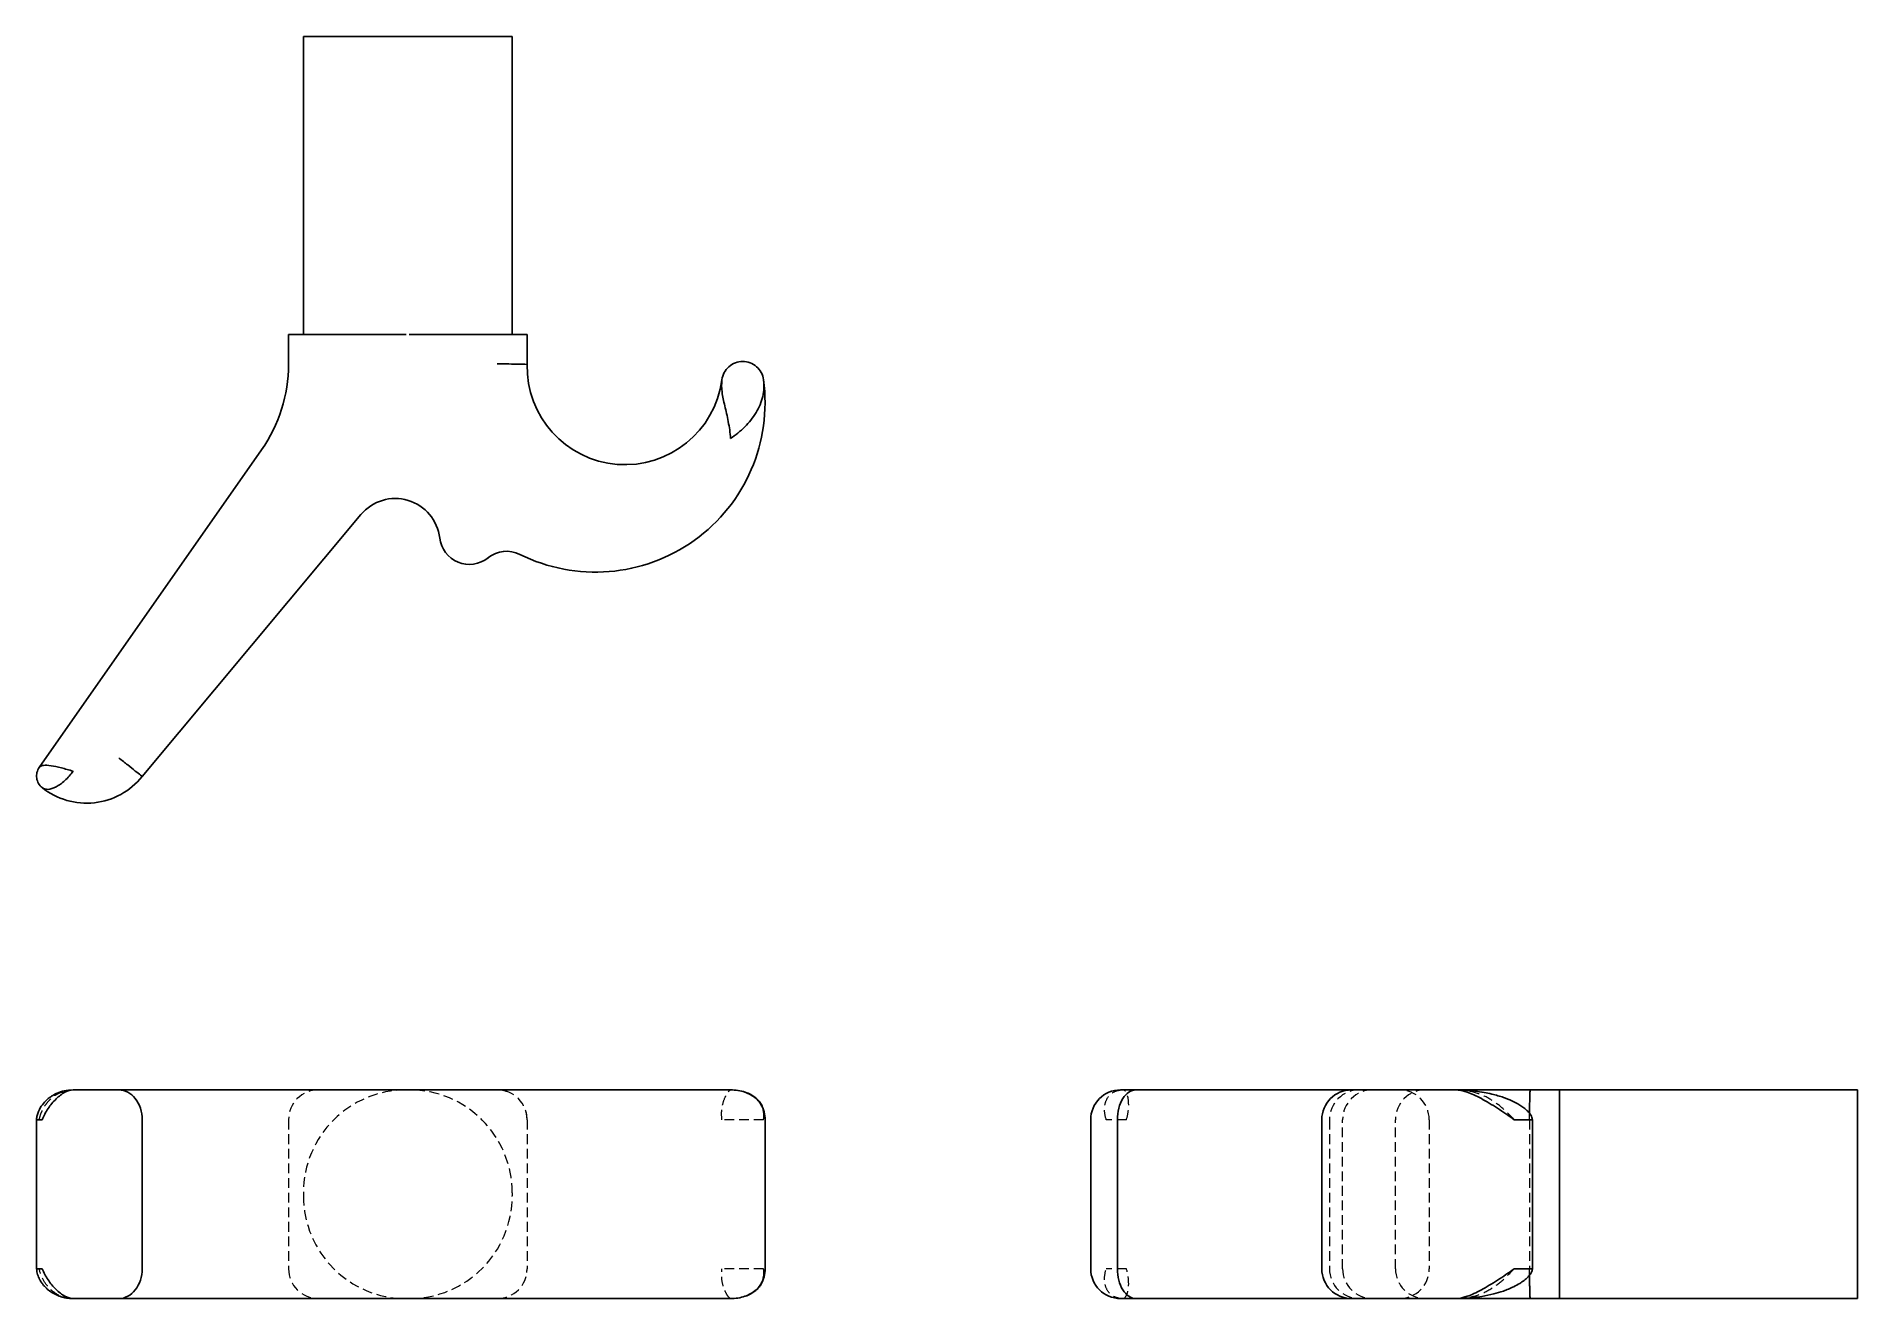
# Model space of a CAD drawing. Header units: millimetres. Extents: x 36 to 273, y 43 to 208.
import ezdxf

# ---------------------------------------------------------------- set-up
doc = ezdxf.new("R2010")
doc.units = ezdxf.units.MM
doc.linetypes.add('HIDDEN', pattern=[1.905, 1.27, -0.635])

msp = doc.modelspace()

# ---------------------------------------------------------------- linework, layer by layer
at = {"color": 7, "linetype": 'Continuous', "lineweight": 25}
for p, q in [((70.35, 208), (70.35, 169.11)), ((70.35, 208), (83.76, 208)), ((83.76, 208), (84.15, 208)), ((97.57, 208), (84.15, 208)), ((97.57, 208), (97.57, 169.11)), ((68.4, 169.11), (72.29, 169.11)), ((68.4, 169.11), (68.4, 165.23)), ((72.29, 169.11), (83.76, 169.11)), ((95.62, 169.11), (84.15, 169.11)), ((99.51, 169.11), (95.62, 169.11)), ((99.51, 165.23), (99.51, 169.11)), ((64.89, 154.07), (35.89, 112.66)), ((49.31, 111.48), (77.84, 145.65)), ((40.3, 70.61), (46.27, 70.61)), ((46.27, 70.61), (74.86, 70.61)), ((74.86, 70.61), (91.98, 70.61)), ((91.98, 70.61), (100.3, 70.61)), ((100.3, 70.61), (126.04, 70.61)), ((176.89, 70.61), (178.91, 70.61)), ((178.91, 70.61), (207.02, 70.61)), ((207.02, 70.61), (220.56, 70.61)), ((220.56, 70.61), (230.32, 70.61)), ((230.32, 70.61), (234.11, 70.61)), ((234.11, 66.72), (234.11, 70.61)), ((273, 70.61), (234.11, 70.61)), ((273, 57.19), (273, 70.61)), ((35.54, 66.72), (35.54, 47.28)), ((49.31, 66.72), (49.31, 47.28)), ((130.54, 47.28), (130.54, 66.72)), ((173, 66.72), (173, 47.28)), ((176.48, 66.72), (176.48, 47.28)), ((203.13, 66.72), (203.13, 47.28)), ((230.6, 47.28), (230.6, 66.72)), ((234.11, 66.72), (234.11, 47.28)), ((273, 57.19), (273, 56.81)), ((273, 56.81), (273, 43.39)), ((234.11, 43.39), (234.11, 47.28)), ((40.3, 43.39), (46.27, 43.39)), ((46.27, 43.39), (74.86, 43.39)), ((74.86, 43.39), (91.98, 43.39)), ((91.98, 43.39), (100.3, 43.39)), ((100.3, 43.39), (126.04, 43.39)), ((176.89, 43.39), (178.91, 43.39)), ((178.91, 43.39), (207.02, 43.39)), ((207.02, 43.39), (220.56, 43.39)), ((220.56, 43.39), (230.32, 43.39)), ((230.32, 43.39), (234.11, 43.39)), ((273, 43.39), (234.11, 43.39))]:
    msp.add_line(p, q, dxfattribs=at)
at = {"color": 7, "linetype": 'HIDDEN', "lineweight": 18}
for p, q in [((178.91, 70.61), (178.91, 70.61)), ((68.4, 66.72), (68.4, 47.28)), ((99.51, 66.72), (99.51, 47.28)), ((99.51, 66.72), (99.51, 47.28)), ((130.01, 68.65), (129.98, 68.71)), ((130.4, 67.33), (130.37, 67.69)), ((204.15, 66.72), (204.15, 47.28)), ((205.85, 47.28), (205.85, 66.72)), ((212.74, 47.28), (212.74, 66.72)), ((217.15, 66.72), (217.15, 47.28)), ((230.23, 66.72), (230.23, 47.28)), ((70.35, 57.19), (70.35, 56.81)), ((97.57, 57.19), (97.57, 56.81)), ((99.47, 46.81), (99.51, 47.28)), ((129.98, 45.29), (130.05, 45.43)), ((178.91, 43.39), (178.91, 43.39))]:
    msp.add_line(p, q, dxfattribs=at)
at = {"color": 7, "linetype": 'Continuous', "lineweight": 25}
for centre, radius, start, end in [((48.96, 165.23), 19.44, 325, 0), ((112.27, 164.91), 12.76, 178.5771, 352.412), ((108.42, 160.25), 22.12, 243.5449, 7.7485), ((82.32, 141.91), 5.83, 6.6374, 140.1302), ((91.98, 143.03), 3.89, 186.6374, 308.6767), ((96.84, 136.96), 3.89, 63.5449, 128.6767), ((42.06, 117.27), 9.27, 231.3603, 321.3603), ((176.89, 66.72), 3.89, 90, 180), ((207.02, 66.72), 3.89, 90, 180), ((126.66, 66.72), 3.89, 0, 30.8581), ((126.66, 47.28), 3.89, 329.1995, 0), ((176.89, 47.28), 3.89, 180, 270), ((207.02, 47.28), 3.89, 180, 270)]:
    msp.add_arc(centre, radius, start, end, dxfattribs=at)
at = {"color": 7, "linetype": 'HIDDEN', "lineweight": 18}
for centre, radius, start, end in [((72.29, 66.72), 3.89, 90, 180), ((83.76, 57.19), 13.42, 90, 180), ((84.15, 57.19), 13.42, 0, 90), ((95.62, 66.72), 3.89, 0, 90), ((208.03, 66.72), 3.89, 90, 180), ((209.74, 66.72), 3.89, 90, 180), ((216.63, 66.72), 3.89, 90, 180), ((213.26, 66.72), 3.89, 0, 90), ((83.76, 56.81), 13.42, 180, 270), ((84.15, 56.81), 13.42, 270, 0), ((72.29, 47.28), 3.89, 180, 270), ((95.62, 47.28), 3.89, 270, 0), ((208.03, 47.28), 3.89, 180, 270), ((209.74, 47.28), 3.89, 180, 270), ((216.63, 47.28), 3.89, 180, 270), ((213.26, 47.28), 3.89, 270, 0)]:
    msp.add_arc(centre, radius, start, end, dxfattribs=at)
at = {"color": 7, "linetype": 'Continuous', "lineweight": 25}
for points, knots in [([(99.51, 165.23), (99.51, 165.23), (99.41, 165.23), (99.02, 165.24), (98.73, 165.24), (98.01, 165.26), (97.58, 165.27), (96.64, 165.3), (96.13, 165.31), (95.62, 165.32)], [0, 0, 0, 0, 0.25, 0.25, 0.5, 0.5, 0.75, 0.75, 1, 1, 1, 1]), ([(130.34, 163.23), (130.3, 163.56), (130.2, 163.87), (129.88, 164.45), (129.68, 164.71), (129.18, 165.14), (128.9, 165.31), (128.28, 165.54), (127.95, 165.6), (127.3, 165.6), (126.97, 165.54), (126.36, 165.31), (126.07, 165.14), (125.58, 164.7), (125.37, 164.44), (125.06, 163.87), (124.96, 163.55), (124.92, 163.22)], [0, 0, 0, 0, 0.125, 0.125, 0.25, 0.25, 0.375, 0.375, 0.5, 0.5, 0.625, 0.625, 0.75, 0.75, 0.875, 0.875, 1, 1, 1, 1]), ([(124.92, 163.22), (124.85, 162.71), (124.86, 162.18), (125.01, 161.05), (125.14, 160.45), (125.44, 159.16), (125.6, 158.48), (125.88, 157.05), (125.99, 156.3), (126.04, 155.56)], [0, 0, 0, 0, 0.25, 0.25, 0.5, 0.5, 0.75, 0.75, 1, 1, 1, 1]), ([(130.34, 163.23), (130.44, 162.51), (130.4, 161.77), (130.07, 160.32), (129.77, 159.61), (128.96, 158.27), (128.46, 157.65), (127.32, 156.51), (126.69, 156.01), (126.04, 155.56)], [0, 0, 0, 0, 0.25, 0.25, 0.5, 0.5, 0.75, 0.75, 1, 1, 1, 1]), ([(35.89, 112.66), (35.75, 112.46), (35.65, 112.24), (35.54, 111.76), (35.53, 111.51), (35.59, 111.03), (35.68, 110.8), (35.92, 110.37), (36.08, 110.18), (36.27, 110.03)], [0, 0, 0, 0, 0.25, 0.25, 0.5, 0.5, 0.75, 0.75, 1, 1, 1, 1]), ([(35.89, 112.66), (35.99, 112.81), (36.18, 112.9), (36.7, 112.97), (37.04, 112.95), (37.83, 112.83), (38.29, 112.72), (39.26, 112.48), (39.78, 112.33), (40.3, 112.18)], [0, 0, 0, 0, 0.25, 0.25, 0.5, 0.5, 0.75, 0.75, 1, 1, 1, 1]), ([(36.27, 110.03), (36.47, 109.87), (36.74, 109.79), (37.36, 109.82), (37.72, 109.93), (38.46, 110.32), (38.85, 110.6), (39.61, 111.31), (39.98, 111.73), (40.3, 112.18)], [0, 0, 0, 0, 0.25, 0.25, 0.5, 0.5, 0.75, 0.75, 1, 1, 1, 1]), ([(49.31, 111.48), (49.31, 111.48), (49.23, 111.55), (48.92, 111.79), (48.7, 111.97), (48.14, 112.42), (47.8, 112.69), (47.06, 113.28), (46.67, 113.59), (46.27, 113.91)], [0, 0, 0, 0, 0.25, 0.25, 0.5, 0.5, 0.75, 0.75, 1, 1, 1, 1]), ([(40.3, 70.61), (39.91, 70.58), (39.2, 70.54), (38.32, 70.24), (37.72, 69.94), (37.25, 69.63), (36.78, 69.24), (36.24, 68.64), (35.84, 67.95), (35.6, 67.28), (35.56, 66.91), (35.54, 66.72)], [0, 0, 0, 0, 0.1768085, 0.3192918, 0.415986, 0.4772876, 0.5653109, 0.6858962, 0.8343116, 0.9159055, 1, 1, 1, 1]), ([(36.27, 66.72), (36.47, 67.22), (36.74, 67.71), (37.36, 68.63), (37.72, 69.06), (38.46, 69.79), (38.85, 70.09), (39.61, 70.5), (39.98, 70.61), (40.3, 70.61)], [0, 0, 0, 0, 0.25, 0.25, 0.5, 0.5, 0.75, 0.75, 1, 1, 1, 1]), ([(49.31, 66.72), (49.31, 67.23), (49.23, 67.74), (48.92, 68.68), (48.7, 69.11), (48.14, 69.83), (47.8, 70.12), (47.06, 70.51), (46.67, 70.61), (46.27, 70.61)], [0, 0, 0, 0, 0.25, 0.25, 0.5, 0.5, 0.75, 0.75, 1, 1, 1, 1]), ([(129.98, 68.71), (129.95, 68.76), (129.81, 69.05), (129.39, 69.48), (128.72, 69.97), (127.91, 70.33), (127.02, 70.57), (126.36, 70.6), (126.04, 70.61)], [0, 0, 0, 0, 0.052367, 0.249285, 0.442956, 0.632847, 0.818592, 1, 1, 1, 1]), ([(130.37, 67.69), (130.37, 67.7), (130.36, 67.88), (130.27, 68.17), (130.14, 68.54), (129.97, 68.87), (129.73, 69.18), (129.46, 69.46), (129.1, 69.75), (128.63, 70.04), (127.95, 70.33), (127.3, 70.51), (127.01, 70.53), (127, 70.53)], [0, 0, 0, 0, 0.0067404, 0.0807301, 0.1723134, 0.2712667, 0.3763821, 0.4509574, 0.5170565, 0.6478373, 0.8114276, 0.9970773, 1, 1, 1, 1]), ([(176.48, 66.72), (176.48, 67.23), (176.55, 67.74), (176.79, 68.68), (176.97, 69.11), (177.42, 69.83), (177.69, 70.12), (178.28, 70.51), (178.59, 70.61), (178.91, 70.61)], [0, 0, 0, 0, 0.25, 0.25, 0.5, 0.5, 0.75, 0.75, 1, 1, 1, 1]), ([(230.6, 66.72), (230.58, 66.82), (230.55, 67.03), (230.35, 67.41), (230, 67.84), (229.5, 68.26), (228.82, 68.73), (227.93, 69.2), (226.96, 69.59), (226.08, 69.86), (225.24, 70.08), (224.25, 70.29), (223.09, 70.46), (221.82, 70.58), (220.98, 70.6), (220.56, 70.61)], [0, 0, 0, 0, 0.026353, 0.053915, 0.111959, 0.170146, 0.223925, 0.328588, 0.432445, 0.498882, 0.571145, 0.661068, 0.766705, 0.883077, 1, 1, 1, 1]), ([(228.23, 66.72), (227.51, 67.23), (226.77, 67.74), (225.32, 68.68), (224.61, 69.11), (223.27, 69.83), (222.65, 70.12), (221.51, 70.51), (221.01, 70.61), (220.56, 70.61)], [0, 0, 0, 0, 0.25, 0.25, 0.5, 0.5, 0.75, 0.75, 1, 1, 1, 1]), ([(230.23, 67.52), (230.23, 67.75), (230.23, 68.23), (230.24, 68.9), (230.25, 69.49), (230.27, 69.98), (230.28, 70.34), (230.3, 70.57), (230.32, 70.6), (230.32, 70.61)], [0, 0, 0, 0, 0.136251, 0.28021, 0.424168, 0.568126, 0.712084, 0.856042, 1, 1, 1, 1]), ([(35.58, 66.72), (35.58, 66.72), (35.56, 66.72), (35.81, 66.72), (36.12, 66.72), (36.27, 66.72)], [0, 0, 0, 0, 0.260168, 0.630084, 1, 1, 1, 1]), ([(228.23, 66.72), (228.55, 66.72), (229.19, 66.72), (229.97, 66.72), (230.5, 66.72), (230.57, 66.72), (230.6, 66.72)], [0, 0, 0, 0, 0.250243, 0.500487, 0.75073, 1, 1, 1, 1]), ([(35.54, 47.28), (35.57, 47.02), (35.64, 46.54), (35.91, 45.93), (36.19, 45.47), (36.44, 45.14), (36.65, 44.91), (36.86, 44.7), (37.19, 44.41), (37.71, 44.06), (38.28, 43.79), (38.78, 43.61), (39.23, 43.49), (39.75, 43.41), (40.11, 43.4), (40.3, 43.39)], [0, 0, 0, 0, 0.114268, 0.214542, 0.295657, 0.354613, 0.397019, 0.432834, 0.486114, 0.594562, 0.70805, 0.766126, 0.834746, 0.913403, 1, 1, 1, 1]), ([(35.58, 47.28), (35.58, 47.28), (35.56, 47.28), (35.81, 47.28), (36.12, 47.28), (36.27, 47.28)], [0, 0, 0, 0, 0.2602798, 0.6301399, 1, 1, 1, 1]), ([(40.3, 43.39), (39.98, 43.39), (39.61, 43.5), (38.85, 43.91), (38.46, 44.21), (37.72, 44.94), (37.36, 45.37), (36.74, 46.29), (36.47, 46.78), (36.27, 47.28)], [0, 0, 0, 0, 0.25, 0.25, 0.5, 0.5, 0.75, 0.75, 1, 1, 1, 1]), ([(46.27, 43.39), (46.67, 43.39), (47.06, 43.49), (47.8, 43.88), (48.14, 44.17), (48.7, 44.89), (48.92, 45.32), (49.23, 46.26), (49.31, 46.77), (49.31, 47.28)], [0, 0, 0, 0, 0.25, 0.25, 0.5, 0.5, 0.75, 0.75, 1, 1, 1, 1]), ([(126.04, 43.39), (126.36, 43.4), (127.02, 43.43), (127.91, 43.67), (128.72, 44.03), (129.39, 44.52), (129.81, 44.95), (129.95, 45.24), (129.98, 45.29)], [0, 0, 0, 0, 0.1814154, 0.3671679, 0.5570669, 0.7507451, 0.9476707, 1, 1, 1, 1]), ([(127.89, 43.69), (127.92, 43.69), (128.18, 43.76), (128.65, 43.98), (129.15, 44.28), (129.51, 44.58), (129.77, 44.87), (130, 45.19), (130.16, 45.51), (130.29, 45.84), (130.34, 46.12), (130.36, 46.23)], [0, 0, 0, 0, 0.024336, 0.217466, 0.367665, 0.452026, 0.556996, 0.694596, 0.817349, 0.92616, 1, 1, 1, 1]), ([(178.91, 43.39), (178.59, 43.39), (178.28, 43.49), (177.69, 43.88), (177.42, 44.17), (176.97, 44.89), (176.79, 45.32), (176.55, 46.26), (176.48, 46.77), (176.48, 47.28)], [0, 0, 0, 0, 0.25, 0.25, 0.5, 0.5, 0.75, 0.75, 1, 1, 1, 1]), ([(220.56, 43.39), (220.93, 43.4), (221.68, 43.41), (222.85, 43.51), (224.14, 43.69), (225.47, 43.96), (226.63, 44.3), (227.5, 44.63), (228.21, 44.95), (228.9, 45.32), (229.52, 45.75), (230.03, 46.19), (230.37, 46.62), (230.56, 46.99), (230.59, 47.19), (230.6, 47.28)], [0, 0, 0, 0, 0.102744, 0.209393, 0.312566, 0.451763, 0.566511, 0.62899, 0.696017, 0.772337, 0.832886, 0.893123, 0.949552, 0.975503, 1, 1, 1, 1]), ([(220.56, 43.39), (221.01, 43.39), (221.51, 43.49), (222.65, 43.88), (223.27, 44.17), (224.61, 44.89), (225.32, 45.32), (226.77, 46.26), (227.51, 46.77), (228.23, 47.28)], [0, 0, 0, 0, 0.25, 0.25, 0.5, 0.5, 0.75, 0.75, 1, 1, 1, 1]), ([(228.23, 47.28), (228.55, 47.28), (229.19, 47.28), (229.97, 47.28), (230.5, 47.28), (230.57, 47.28), (230.6, 47.28)], [0, 0, 0, 0, 0.250243, 0.500487, 0.75073, 1, 1, 1, 1]), ([(230.32, 43.39), (230.32, 43.4), (230.3, 43.43), (230.28, 43.66), (230.27, 44.02), (230.25, 44.51), (230.24, 45.1), (230.23, 45.77), (230.23, 46.25), (230.23, 46.48)], [0, 0, 0, 0, 0.143954, 0.287907, 0.431861, 0.575815, 0.719768, 0.863722, 1, 1, 1, 1])]:
    msp.add_open_spline(points, degree=3, knots=knots, dxfattribs=at)
at = {"color": 7, "linetype": 'HIDDEN', "lineweight": 18}
for points, knots in [([(35.89, 66.72), (35.95, 66.98), (36.08, 67.48), (36.42, 68.22), (36.87, 68.9), (37.42, 69.49), (38.06, 69.97), (38.75, 70.33), (39.23, 70.46), (39.46, 70.51)], [0, 0, 0, 0, 0.1448318, 0.2896637, 0.4344955, 0.5793273, 0.7241591, 0.868991, 1, 1, 1, 1]), ([(96.82, 70.4), (96.68, 70.45), (96.29, 70.58), (95.88, 70.6), (95.62, 70.61)], [0, 0, 0, 0, 0.37646, 1, 1, 1, 1]), ([(124.92, 66.72), (124.85, 67.26), (124.86, 67.8), (125.01, 68.77), (125.14, 69.2), (125.44, 69.91), (125.6, 70.17), (125.88, 70.53), (125.99, 70.61), (126.04, 70.61)], [0, 0, 0, 0, 0.25, 0.25, 0.5, 0.5, 0.75, 0.75, 1, 1, 1, 1]), ([(175.03, 66.72), (174.87, 67.22), (174.79, 67.71), (174.82, 68.63), (174.93, 69.06), (175.32, 69.79), (175.6, 70.09), (176.31, 70.5), (176.73, 70.61), (177.18, 70.61)], [0, 0, 0, 0, 0.25, 0.25, 0.5, 0.5, 0.75, 0.75, 1, 1, 1, 1]), ([(177.66, 66.72), (177.81, 67.23), (177.9, 67.74), (177.97, 68.68), (177.95, 69.11), (177.83, 69.83), (177.72, 70.12), (177.48, 70.51), (177.33, 70.61), (177.18, 70.61)], [0, 0, 0, 0, 0.25, 0.25, 0.5, 0.5, 0.75, 0.75, 1, 1, 1, 1]), ([(228.22, 66.72), (227.71, 67.26), (227.18, 67.8), (226.05, 68.77), (225.45, 69.2), (224.16, 69.91), (223.48, 70.17), (222.05, 70.53), (221.3, 70.61), (220.56, 70.61)], [0, 0, 0, 0, 0.25, 0.25, 0.5, 0.5, 0.75, 0.75, 1, 1, 1, 1]), ([(99.51, 66.72), (99.5, 66.98), (99.47, 67.48), (99.27, 68.14), (99.06, 68.51), (98.98, 68.65)], [0, 0, 0, 0, 0.376125, 0.75225, 1, 1, 1, 1]), ([(130.34, 66.72), (130.3, 66.72), (130.2, 66.72), (129.88, 66.72), (129.68, 66.72), (129.18, 66.72), (128.9, 66.72), (128.28, 66.72), (127.95, 66.72), (127.3, 66.72), (126.97, 66.72), (126.36, 66.72), (126.07, 66.72), (125.58, 66.72), (125.37, 66.72), (125.06, 66.72), (124.96, 66.72), (124.92, 66.72)], [0, 0, 0, 0, 0.125, 0.125, 0.25, 0.25, 0.375, 0.375, 0.5, 0.5, 0.625, 0.625, 0.75, 0.75, 0.875, 0.875, 1, 1, 1, 1]), ([(130.34, 66.72), (130.38, 66.98), (130.44, 67.39), (130.33, 67.77), (130.3, 67.92)], [0, 0, 0, 0, 0.625491, 1, 1, 1, 1]), ([(177.66, 66.72), (177.46, 66.72), (177.24, 66.72), (176.76, 66.72), (176.51, 66.72), (176.03, 66.72), (175.8, 66.72), (175.37, 66.72), (175.18, 66.72), (175.03, 66.72)], [0, 0, 0, 0, 0.25, 0.25, 0.5, 0.5, 0.75, 0.75, 1, 1, 1, 1]), ([(230.23, 66.72), (230.23, 66.98), (230.23, 67.25), (230.23, 67.51), (230.23, 67.52)], [0, 0, 0, 0, 0.949186, 1, 1, 1, 1]), ([(40.3, 43.39), (39.78, 43.39), (39.26, 43.49), (38.29, 43.88), (37.83, 44.17), (37.04, 44.89), (36.7, 45.32), (36.18, 46.26), (35.99, 46.77), (35.89, 47.28)], [0, 0, 0, 0, 0.25, 0.25, 0.5, 0.5, 0.75, 0.75, 1, 1, 1, 1]), ([(126.04, 43.39), (125.99, 43.39), (125.88, 43.47), (125.6, 43.83), (125.44, 44.09), (125.14, 44.8), (125.01, 45.23), (124.86, 46.2), (124.85, 46.74), (124.92, 47.28)], [0, 0, 0, 0, 0.25, 0.25, 0.5, 0.5, 0.75, 0.75, 1, 1, 1, 1]), ([(130.34, 47.28), (130.3, 47.28), (130.2, 47.28), (129.88, 47.28), (129.68, 47.28), (129.18, 47.28), (128.9, 47.28), (128.28, 47.28), (127.95, 47.28), (127.3, 47.28), (126.97, 47.28), (126.36, 47.28), (126.07, 47.28), (125.58, 47.28), (125.37, 47.28), (125.06, 47.28), (124.96, 47.28), (124.92, 47.28)], [0, 0, 0, 0, 0.125, 0.125, 0.25, 0.25, 0.375, 0.375, 0.5, 0.5, 0.625, 0.625, 0.75, 0.75, 0.875, 0.875, 1, 1, 1, 1]), ([(130.29, 46.05), (130.33, 46.2), (130.44, 46.6), (130.38, 47.02), (130.34, 47.28)], [0, 0, 0, 0, 0.391653, 1, 1, 1, 1]), ([(130.36, 46.23), (130.36, 46.25), (130.39, 46.37), (130.39, 46.53), (130.4, 46.67)], [0, 0, 0, 0, 0.168503, 1, 1, 1, 1]), ([(177.18, 43.39), (176.73, 43.39), (176.31, 43.5), (175.6, 43.91), (175.32, 44.21), (174.93, 44.94), (174.82, 45.37), (174.79, 46.29), (174.87, 46.78), (175.03, 47.28)], [0, 0, 0, 0, 0.25, 0.25, 0.5, 0.5, 0.75, 0.75, 1, 1, 1, 1]), ([(177.66, 47.28), (177.46, 47.28), (177.24, 47.28), (176.76, 47.28), (176.51, 47.28), (176.03, 47.28), (175.8, 47.28), (175.37, 47.28), (175.18, 47.28), (175.03, 47.28)], [0, 0, 0, 0, 0.25, 0.25, 0.5, 0.5, 0.75, 0.75, 1, 1, 1, 1]), ([(177.18, 43.39), (177.33, 43.39), (177.48, 43.49), (177.72, 43.88), (177.83, 44.17), (177.95, 44.89), (177.97, 45.32), (177.9, 46.26), (177.81, 46.77), (177.66, 47.28)], [0, 0, 0, 0, 0.25, 0.25, 0.5, 0.5, 0.75, 0.75, 1, 1, 1, 1]), ([(220.56, 43.39), (221.3, 43.39), (222.05, 43.47), (223.48, 43.83), (224.16, 44.09), (225.45, 44.8), (226.05, 45.23), (227.18, 46.2), (227.71, 46.74), (228.22, 47.28)], [0, 0, 0, 0, 0.25, 0.25, 0.5, 0.5, 0.75, 0.75, 1, 1, 1, 1]), ([(230.23, 46.48), (230.23, 46.49), (230.23, 46.75), (230.23, 47.02), (230.23, 47.28)], [0, 0, 0, 0, 0.0506197, 1, 1, 1, 1])]:
    msp.add_open_spline(points, degree=3, knots=knots, dxfattribs=at)

doc.saveas('drawing.dxf')
